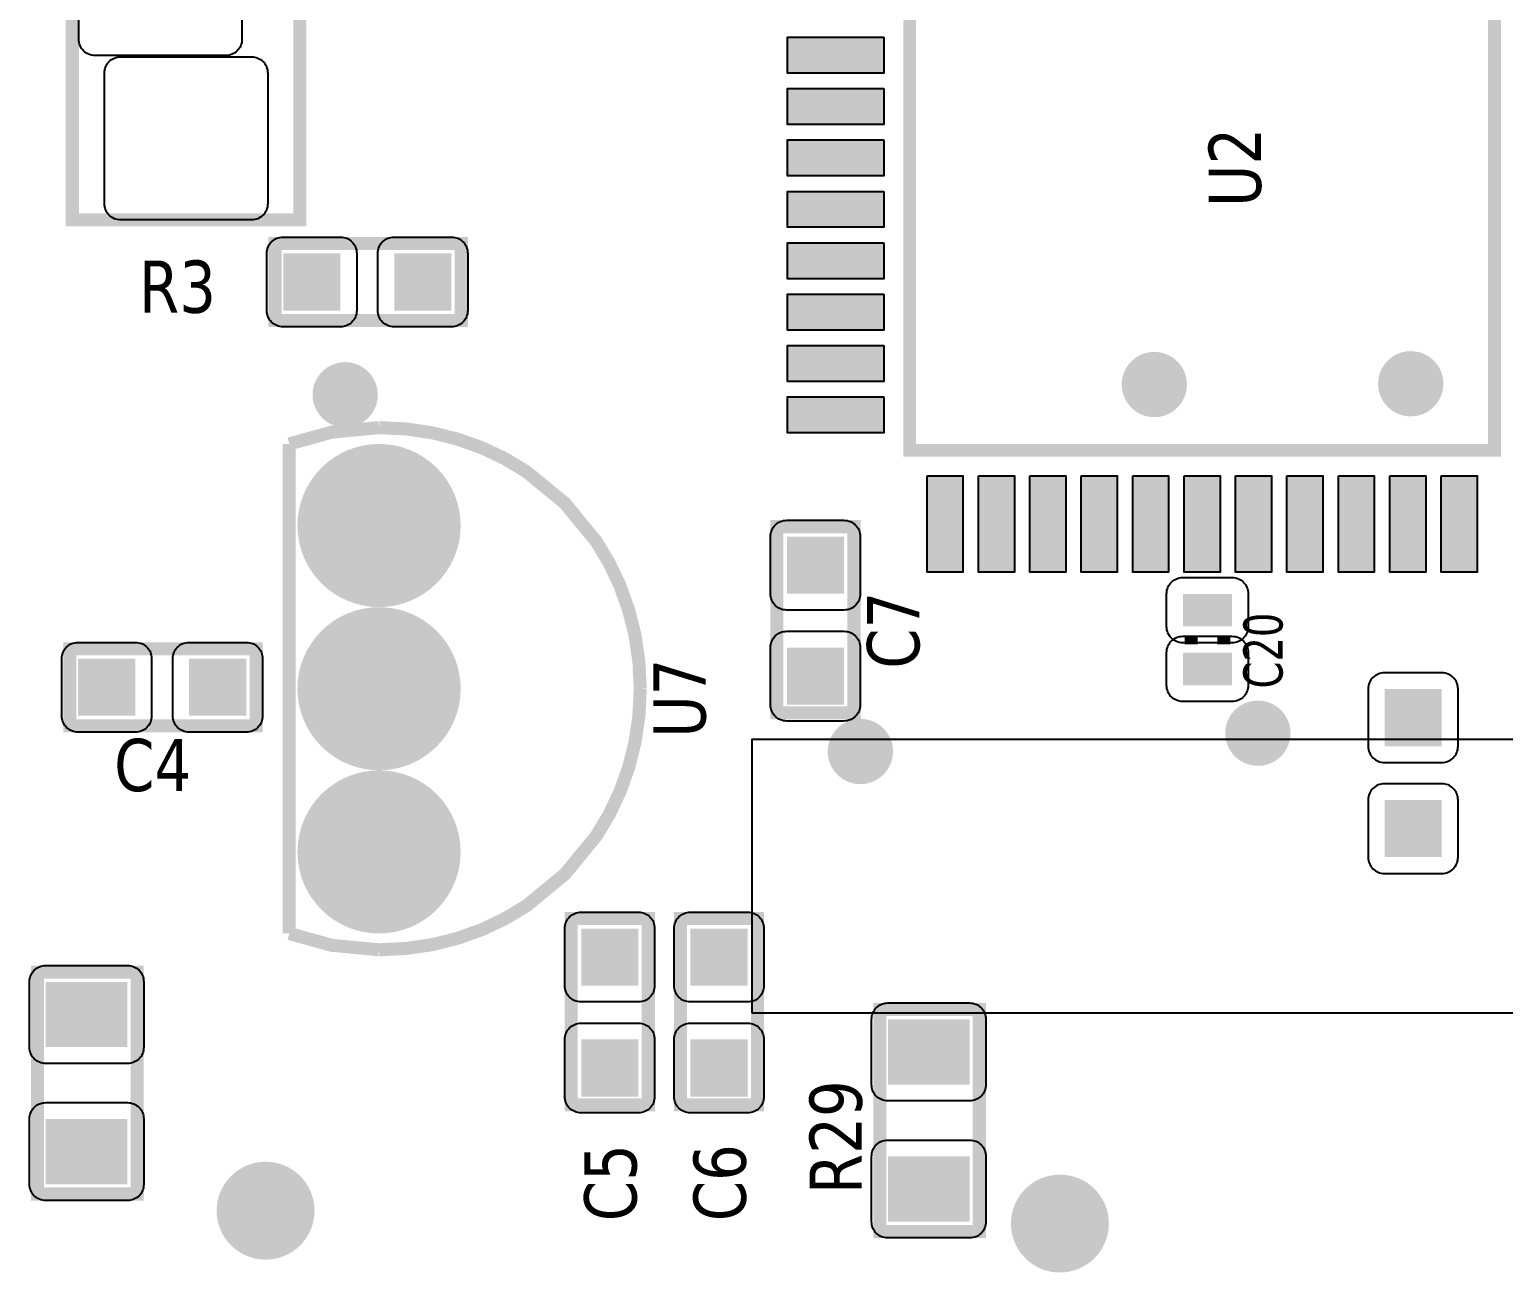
# Model space of a CAD drawing. Header units: millimetres. Extents: x 124 to 302, y 105 to 223.
# Drawn here: x 296.111 to 297.014, y 219.815 to 220.577 of the extents above; entities that cross this region are included whole.
import ezdxf

# ---------------------------------------------------------------- set-up
doc = ezdxf.new("R2010")
doc.units = ezdxf.units.MM
doc.layers.add('DESC', color=250, linetype='Continuous')
doc.styles.get("Standard").update_dxf_attribs({"font": 'tahoma.ttf'})

# ---------------------------------------------------------------- blocks, each defined once
blk = doc.blocks.new('RPAD')
blk.add_trace([(-0.5, -0.5), (-0.5, 0.5), (0.5, -0.5), (0.5, 0.5)])
blk = doc.blocks.new('EPAD')
at = {"const_width": 0.5}
blk.add_lwpolyline([(-0.25, 0, 1), (0.25, 0, 1)], format="xyb", close=True, dxfattribs=at)
blk = doc.blocks.new('PCB_CamaraClimatica')
for points, const_width in [([(147.91829, 112.43909), (148.05766, 112.43909), (148.05766, 112.93909), (147.91829, 112.93909), (147.91829, 112.43909)], 0.008), ([(147.91829, 112.43909), (148.05766, 112.43909), (148.05766, 112.93909), (147.91829, 112.93909), (147.91829, 112.43909)], 0.008), ([(147.91829, 112.43909), (148.05766, 112.43909), (148.05766, 112.93909), (147.91829, 112.93909), (147.91829, 112.43909)], 0.008), ([(148.43125, 112.65621), (148.43125, 112.29794), (148.78952, 112.29794), (148.78952, 112.65621), (148.43125, 112.65621)], 0.00787), ([(148.43125, 112.65621), (148.43125, 112.29794), (148.78952, 112.29794), (148.78952, 112.65621), (148.43125, 112.65621)], 0.00787), ([(148.43125, 112.65621), (148.43125, 112.29794), (148.78952, 112.29794), (148.78952, 112.65621), (148.43125, 112.65621)], 0.00787), ([(148.04243, 112.37747), (148.1566, 112.37747), (148.1566, 112.42472), (148.04243, 112.42472), (148.04243, 112.37747)], 0.008), ([(148.04243, 112.37747), (148.1566, 112.37747), (148.1566, 112.42472), (148.04243, 112.42472), (148.04243, 112.37747)], 0.008), ([(148.04243, 112.37747), (148.1566, 112.37747), (148.1566, 112.42472), (148.04243, 112.42472), (148.04243, 112.37747)], 0.008), ([(148.10619, 112.31181), (148.07719, 112.30906), (148.05119, 112.30181)], 0.008), ([(148.10619, 112.31181), (148.07719, 112.30906), (148.05119, 112.30181)], 0.008), ([(148.10619, 112.31181), (148.07719, 112.30906), (148.05119, 112.30181)], 0.008), ([(148.10619, 112.31181), (148.12281, 112.311), (148.1389, 112.30862), (148.15437, 112.30475), (148.16916, 112.29946), (148.18318, 112.29283), (148.19636, 112.28491), (148.21994, 112.26556), (148.23929, 112.24198), (148.2472, 112.2288), (148.25384, 112.21478), (148.25913, 112.19999), (148.263, 112.18452), (148.26538, 112.16844), (148.26619, 112.15181)], 0.008), ([(148.10619, 112.31181), (148.12281, 112.311), (148.1389, 112.30862), (148.15437, 112.30475), (148.16916, 112.29946), (148.18318, 112.29283), (148.19636, 112.28491), (148.21994, 112.26556), (148.23929, 112.24198), (148.2472, 112.2288), (148.25384, 112.21478), (148.25913, 112.19999), (148.263, 112.18452), (148.26538, 112.16844), (148.26619, 112.15181)], 0.008), ([(148.10619, 112.31181), (148.12281, 112.311), (148.1389, 112.30862), (148.15437, 112.30475), (148.16916, 112.29946), (148.18318, 112.29283), (148.19636, 112.28491), (148.21994, 112.26556), (148.23929, 112.24198), (148.2472, 112.2288), (148.25384, 112.21478), (148.25913, 112.19999), (148.263, 112.18452), (148.26538, 112.16844), (148.26619, 112.15181)], 0.008), ([(148.05119, 112.30181), (148.05119, 112.00181)], 0.008), ([(148.05119, 112.30181), (148.05119, 112.00181)], 0.008), ([(148.05119, 112.30181), (148.05119, 112.00181)], 0.008), ([(148.34988, 112.13696), (148.39713, 112.13696), (148.39713, 112.25113), (148.34988, 112.25113), (148.34988, 112.13696)], 0.008), ([(148.34988, 112.13696), (148.39713, 112.13696), (148.39713, 112.25113), (148.34988, 112.25113), (148.34988, 112.13696)], 0.008), ([(148.34988, 112.13696), (148.39713, 112.13696), (148.39713, 112.25113), (148.34988, 112.25113), (148.34988, 112.13696)], 0.008), ([(148.60366, 112.18395), (148.60366, 112.17895)], 0.008), ([(148.60366, 112.18395), (148.60366, 112.17895)], 0.008), ([(148.60366, 112.18395), (148.60366, 112.17895)], 0.008), ([(148.62366, 112.18395), (148.62366, 112.17895)], 0.008), ([(148.62366, 112.18395), (148.62366, 112.17895)], 0.008), ([(148.62366, 112.18395), (148.62366, 112.17895)], 0.008), ([(147.91681, 112.12909), (148.03099, 112.12909), (148.03099, 112.17633), (147.91681, 112.17633), (147.91681, 112.12909)], 0.008), ([(147.91681, 112.12909), (148.03099, 112.12909), (148.03099, 112.17633), (147.91681, 112.17633), (147.91681, 112.12909)], 0.008), ([(147.91681, 112.12909), (148.03099, 112.12909), (148.03099, 112.17633), (147.91681, 112.17633), (147.91681, 112.12909)], 0.008), ([(148.10619, 111.99181), (148.12281, 111.99262), (148.1389, 111.99499), (148.15437, 111.99886), (148.16916, 112.00415), (148.18318, 112.01079), (148.19636, 112.0187), (148.21994, 112.03806), (148.23929, 112.06163), (148.2472, 112.07482), (148.25384, 112.08884), (148.25913, 112.10362), (148.263, 112.11909), (148.26538, 112.13518), (148.26619, 112.15181)], 0.008), ([(148.10619, 111.99181), (148.12281, 111.99262), (148.1389, 111.99499), (148.15437, 111.99886), (148.16916, 112.00415), (148.18318, 112.01079), (148.19636, 112.0187), (148.21994, 112.03806), (148.23929, 112.06163), (148.2472, 112.07482), (148.25384, 112.08884), (148.25913, 112.10362), (148.263, 112.11909), (148.26538, 112.13518), (148.26619, 112.15181)], 0.008), ([(148.10619, 111.99181), (148.12281, 111.99262), (148.1389, 111.99499), (148.15437, 111.99886), (148.16916, 112.00415), (148.18318, 112.01079), (148.19636, 112.0187), (148.21994, 112.03806), (148.23929, 112.06163), (148.2472, 112.07482), (148.25384, 112.08884), (148.25913, 112.10362), (148.263, 112.11909), (148.26538, 112.13518), (148.26619, 112.15181)], 0.008), ([(148.2239, 111.8968), (148.27114, 111.8968), (148.27114, 112.01098), (148.2239, 112.01098), (148.2239, 111.8968)], 0.008), ([(148.2239, 111.8968), (148.27114, 111.8968), (148.27114, 112.01098), (148.2239, 112.01098), (148.2239, 111.8968)], 0.008), ([(148.2239, 111.8968), (148.27114, 111.8968), (148.27114, 112.01098), (148.2239, 112.01098), (148.2239, 111.8968)], 0.008), ([(148.29083, 111.8968), (148.33807, 111.8968), (148.33807, 112.01098), (148.29083, 112.01098), (148.29083, 111.8968)], 0.008), ([(148.29083, 111.8968), (148.33807, 111.8968), (148.33807, 112.01098), (148.29083, 112.01098), (148.29083, 111.8968)], 0.008), ([(148.29083, 111.8968), (148.33807, 111.8968), (148.33807, 112.01098), (148.29083, 112.01098), (148.29083, 111.8968)], 0.008), ([(148.10619, 111.99181), (148.07719, 111.99456), (148.05119, 112.00181)], 0.008), ([(148.10619, 111.99181), (148.07719, 111.99456), (148.05119, 112.00181)], 0.008), ([(148.10619, 111.99181), (148.07719, 111.99456), (148.05119, 112.00181)], 0.008), ([(147.89704, 111.84215), (147.95804, 111.84215), (147.95804, 111.97815), (147.89704, 111.97815), (147.89704, 111.84215)], 0.008), ([(147.89704, 111.84215), (147.95804, 111.84215), (147.95804, 111.97815), (147.89704, 111.97815), (147.89704, 111.84215)], 0.008), ([(147.89704, 111.84215), (147.95804, 111.84215), (147.95804, 111.97815), (147.89704, 111.97815), (147.89704, 111.84215)], 0.008), ([(148.41291, 111.81921), (148.47391, 111.81921), (148.47391, 111.95521), (148.41291, 111.95521), (148.41291, 111.81921)], 0.008), ([(148.41291, 111.81921), (148.47391, 111.81921), (148.47391, 111.95521), (148.41291, 111.95521), (148.41291, 111.81921)], 0.008), ([(148.41291, 111.81921), (148.47391, 111.81921), (148.47391, 111.95521), (148.41291, 111.95521), (148.41291, 111.81921)], 0.008)]:
    blk.add_lwpolyline(points, dxfattribs=dict(const_width=const_width))
for points in [[(148.02223, 112.62988), (148.02223, 112.54988), (148.02218, 112.54884), (148.02203, 112.54784), (148.02179, 112.54687), (148.02146, 112.54595), (148.02104, 112.54507), (148.02055, 112.54425), (148.01998, 112.54348), (148.01934, 112.54277), (148.01863, 112.54213), (148.01787, 112.54156), (148.01704, 112.54107), (148.01617, 112.54065), (148.01524, 112.54032), (148.01427, 112.54008), (148.01327, 112.53993), (148.01223, 112.53988), (147.93223, 112.53988), (147.93119, 112.53993), (147.93019, 112.54008), (147.92922, 112.54032), (147.92829, 112.54065), (147.92742, 112.54107), (147.92659, 112.54156), (147.92583, 112.54213), (147.92512, 112.54277), (147.92448, 112.54348), (147.92391, 112.54425), (147.92342, 112.54507), (147.923, 112.54595), (147.92267, 112.54687), (147.92243, 112.54784), (147.92228, 112.54884), (147.92223, 112.54988), (147.92223, 112.62988)], [(148.3345, 111.95325), (148.98022, 111.95325), (148.98022, 112.12064), (148.3345, 112.12064), (148.3345, 111.95325)]]:
    blk.add_lwpolyline(points)
for points in [[(148.41548, 112.55107), (148.41548, 112.52907), (148.35648, 112.52907), (148.35648, 112.55107), (148.41548, 112.55107)], [(148.03798, 112.52909), (148.03798, 112.44909), (148.03793, 112.44806), (148.03778, 112.44705), (148.03754, 112.44608), (148.03721, 112.44516), (148.03679, 112.44428), (148.0363, 112.44346), (148.03573, 112.44269), (148.03509, 112.44198), (148.03438, 112.44134), (148.03361, 112.44078), (148.03279, 112.44028), (148.03191, 112.43987), (148.03099, 112.43954), (148.03002, 112.43929), (148.02902, 112.43914), (148.02798, 112.43909), (147.94798, 112.43909), (147.94694, 112.43914), (147.94593, 112.43929), (147.94497, 112.43954), (147.94404, 112.43987), (147.94317, 112.44028), (147.94234, 112.44078), (147.94157, 112.44134), (147.94087, 112.44198), (147.94023, 112.44269), (147.93966, 112.44346), (147.93916, 112.44428), (147.93875, 112.44516), (147.93842, 112.44608), (147.93818, 112.44705), (147.93803, 112.44806), (147.93798, 112.44909), (147.93798, 112.52909), (147.93803, 112.53013), (147.93818, 112.53114), (147.93842, 112.53211), (147.93875, 112.53303), (147.93916, 112.53391), (147.93966, 112.53473), (147.94023, 112.5355), (147.94087, 112.5362), (147.94157, 112.53684), (147.94234, 112.53741), (147.94317, 112.53791), (147.94404, 112.53832), (147.94497, 112.53865), (147.94593, 112.5389), (147.94694, 112.53904), (147.94798, 112.53909), (148.02798, 112.53909), (148.02902, 112.53904), (148.03002, 112.5389), (148.03099, 112.53865), (148.03191, 112.53832), (148.03279, 112.53791), (148.03361, 112.53741), (148.03438, 112.53684), (148.03509, 112.5362), (148.03573, 112.5355), (148.0363, 112.53473), (148.03679, 112.53391), (148.03721, 112.53303), (148.03754, 112.53211), (148.03778, 112.53114), (148.03793, 112.53013), (148.03798, 112.52909)], [(148.41548, 112.51957), (148.41548, 112.49757), (148.35648, 112.49757), (148.35648, 112.51957), (148.41548, 112.51957)], [(148.41548, 112.48808), (148.41548, 112.46608), (148.35648, 112.46608), (148.35648, 112.48808), (148.41548, 112.48808)], [(148.41548, 112.45658), (148.41548, 112.43458), (148.35648, 112.43458), (148.35648, 112.45658), (148.41548, 112.45658)], [(148.08248, 112.37359), (148.04748, 112.37359), (148.04644, 112.37364), (148.04543, 112.37379), (148.04447, 112.37404), (148.04354, 112.37437), (148.04267, 112.37478), (148.04184, 112.37528), (148.04107, 112.37584), (148.04037, 112.37648), (148.03973, 112.37719), (148.03916, 112.37796), (148.03866, 112.37878), (148.03825, 112.37966), (148.03792, 112.38058), (148.03768, 112.38155), (148.03753, 112.38256), (148.03748, 112.38359), (148.03748, 112.41859), (148.03753, 112.41963), (148.03768, 112.42064), (148.03792, 112.42161), (148.03825, 112.42253), (148.03866, 112.42341), (148.03916, 112.42423), (148.03973, 112.425), (148.04037, 112.4257), (148.04107, 112.42634), (148.04184, 112.42691), (148.04267, 112.42741), (148.04354, 112.42782), (148.04447, 112.42815), (148.04543, 112.4284), (148.04644, 112.42854), (148.04748, 112.42859), (148.08248, 112.42859), (148.08352, 112.42854), (148.08452, 112.4284), (148.08549, 112.42815), (148.08641, 112.42782), (148.08729, 112.42741), (148.08811, 112.42691), (148.08888, 112.42634), (148.08959, 112.4257), (148.09023, 112.425), (148.0908, 112.42423), (148.09129, 112.42341), (148.09171, 112.42253), (148.09204, 112.42161), (148.09228, 112.42064), (148.09243, 112.41963), (148.09248, 112.41859), (148.09248, 112.38359), (148.09243, 112.38256), (148.09228, 112.38155), (148.09204, 112.38058), (148.09171, 112.37966), (148.09129, 112.37878), (148.0908, 112.37796), (148.09023, 112.37719), (148.08959, 112.37648), (148.08888, 112.37584), (148.08811, 112.37528), (148.08729, 112.37478), (148.08641, 112.37437), (148.08549, 112.37404), (148.08452, 112.37379), (148.08352, 112.37364), (148.08248, 112.37359)], [(148.15048, 112.37359), (148.11548, 112.37359), (148.11444, 112.37364), (148.11343, 112.37379), (148.11247, 112.37404), (148.11154, 112.37437), (148.11067, 112.37478), (148.10984, 112.37528), (148.10907, 112.37584), (148.10837, 112.37648), (148.10773, 112.37719), (148.10716, 112.37796), (148.10666, 112.37878), (148.10625, 112.37966), (148.10592, 112.38058), (148.10568, 112.38155), (148.10553, 112.38256), (148.10548, 112.38359), (148.10548, 112.41859), (148.10553, 112.41963), (148.10568, 112.42064), (148.10592, 112.42161), (148.10625, 112.42253), (148.10666, 112.42341), (148.10716, 112.42423), (148.10773, 112.425), (148.10837, 112.4257), (148.10907, 112.42634), (148.10984, 112.42691), (148.11067, 112.42741), (148.11154, 112.42782), (148.11247, 112.42815), (148.11343, 112.4284), (148.11444, 112.42854), (148.11548, 112.42859), (148.15048, 112.42859), (148.15152, 112.42854), (148.15252, 112.4284), (148.15349, 112.42815), (148.15441, 112.42782), (148.15529, 112.42741), (148.15611, 112.42691), (148.15688, 112.42634), (148.15759, 112.4257), (148.15823, 112.425), (148.1588, 112.42423), (148.15929, 112.42341), (148.15971, 112.42253), (148.16004, 112.42161), (148.16028, 112.42064), (148.16043, 112.41963), (148.16048, 112.41859), (148.16048, 112.38359), (148.16043, 112.38256), (148.16028, 112.38155), (148.16004, 112.38058), (148.15971, 112.37966), (148.15929, 112.37878), (148.1588, 112.37796), (148.15823, 112.37719), (148.15759, 112.37648), (148.15688, 112.37584), (148.15611, 112.37528), (148.15529, 112.37478), (148.15441, 112.37437), (148.15349, 112.37404), (148.15252, 112.37379), (148.15152, 112.37364), (148.15048, 112.37359)], [(148.41548, 112.42509), (148.41548, 112.40309), (148.35648, 112.40309), (148.35648, 112.42509), (148.41548, 112.42509)], [(148.41548, 112.39359), (148.41548, 112.37159), (148.35648, 112.37159), (148.35648, 112.39359), (148.41548, 112.39359)], [(148.41548, 112.36209), (148.41548, 112.34009), (148.35648, 112.34009), (148.35648, 112.36209), (148.41548, 112.36209)], [(148.41548, 112.3306), (148.41548, 112.3086), (148.35648, 112.3086), (148.35648, 112.3306), (148.41548, 112.3306)], [(148.44191, 112.28217), (148.46391, 112.28217), (148.46391, 112.22317), (148.44191, 112.22317), (148.44191, 112.28217)], [(148.4734, 112.28217), (148.4954, 112.28217), (148.4954, 112.22317), (148.4734, 112.22317), (148.4734, 112.28217)], [(148.5049, 112.28217), (148.5269, 112.28217), (148.5269, 112.22317), (148.5049, 112.22317), (148.5049, 112.28217)], [(148.5364, 112.28217), (148.5584, 112.28217), (148.5584, 112.22317), (148.5364, 112.22317), (148.5364, 112.28217)], [(148.56789, 112.28217), (148.58989, 112.28217), (148.58989, 112.22317), (148.56789, 112.22317), (148.56789, 112.28217)], [(148.59939, 112.28217), (148.62139, 112.28217), (148.62139, 112.22317), (148.59939, 112.22317), (148.59939, 112.28217)], [(148.63088, 112.28217), (148.65288, 112.28217), (148.65288, 112.22317), (148.63088, 112.22317), (148.63088, 112.28217)], [(148.66238, 112.28217), (148.68438, 112.28217), (148.68438, 112.22317), (148.66238, 112.22317), (148.66238, 112.28217)], [(148.69388, 112.28217), (148.71588, 112.28217), (148.71588, 112.22317), (148.69388, 112.22317), (148.69388, 112.28217)], [(148.72537, 112.28217), (148.74737, 112.28217), (148.74737, 112.22317), (148.72537, 112.22317), (148.72537, 112.28217)], [(148.75687, 112.28217), (148.77887, 112.28217), (148.77887, 112.22317), (148.75687, 112.22317), (148.75687, 112.28217)], [(148.40101, 112.24501), (148.40101, 112.21001), (148.40095, 112.20897), (148.40081, 112.20797), (148.40056, 112.207), (148.40023, 112.20608), (148.39982, 112.2052), (148.39932, 112.20438), (148.39875, 112.20361), (148.39811, 112.2029), (148.39741, 112.20226), (148.39664, 112.20169), (148.39582, 112.2012), (148.39494, 112.20078), (148.39402, 112.20045), (148.39305, 112.20021), (148.39204, 112.20006), (148.39101, 112.20001), (148.35601, 112.20001), (148.35497, 112.20006), (148.35396, 112.20021), (148.35299, 112.20045), (148.35207, 112.20078), (148.35119, 112.2012), (148.35037, 112.20169), (148.3496, 112.20226), (148.3489, 112.2029), (148.34826, 112.20361), (148.34769, 112.20438), (148.34719, 112.2052), (148.34678, 112.20608), (148.34645, 112.207), (148.3462, 112.20797), (148.34606, 112.20897), (148.34601, 112.21001), (148.34601, 112.24501), (148.34606, 112.24605), (148.3462, 112.24706), (148.34645, 112.24802), (148.34678, 112.24895), (148.34719, 112.24982), (148.34769, 112.25065), (148.34826, 112.25142), (148.3489, 112.25212), (148.3496, 112.25276), (148.35037, 112.25333), (148.35119, 112.25383), (148.35207, 112.25424), (148.35299, 112.25457), (148.35396, 112.25481), (148.35497, 112.25496), (148.35601, 112.25501), (148.39101, 112.25501), (148.39204, 112.25496), (148.39305, 112.25481), (148.39402, 112.25457), (148.39494, 112.25424), (148.39582, 112.25383), (148.39664, 112.25333), (148.39741, 112.25276), (148.39811, 112.25212), (148.39875, 112.25142), (148.39932, 112.25065), (148.39982, 112.24982), (148.40023, 112.24895), (148.40056, 112.24802), (148.40081, 112.24706), (148.40095, 112.24605), (148.40101, 112.24501)], [(148.63866, 112.20995), (148.63866, 112.18995), (148.63861, 112.18891), (148.63846, 112.18791), (148.63822, 112.18694), (148.63789, 112.18602), (148.63748, 112.18514), (148.63698, 112.18432), (148.63641, 112.18355), (148.63577, 112.18284), (148.63507, 112.1822), (148.6343, 112.18163), (148.63347, 112.18114), (148.6326, 112.18072), (148.63167, 112.18039), (148.63071, 112.18015), (148.6297, 112.18), (148.62866, 112.17995), (148.59866, 112.17995), (148.59762, 112.18), (148.59662, 112.18015), (148.59565, 112.18039), (148.59473, 112.18072), (148.59385, 112.18114), (148.59303, 112.18163), (148.59226, 112.1822), (148.59155, 112.18284), (148.59091, 112.18355), (148.59034, 112.18432), (148.58985, 112.18514), (148.58943, 112.18602), (148.5891, 112.18694), (148.58886, 112.18791), (148.58871, 112.18891), (148.58866, 112.18995), (148.58866, 112.20995), (148.58871, 112.21099), (148.58886, 112.212), (148.5891, 112.21296), (148.58943, 112.21389), (148.58985, 112.21476), (148.59034, 112.21559), (148.59091, 112.21636), (148.59155, 112.21706), (148.59226, 112.2177), (148.59303, 112.21827), (148.59385, 112.21877), (148.59473, 112.21918), (148.59565, 112.21951), (148.59662, 112.21975), (148.59762, 112.2199), (148.59866, 112.21995), (148.62866, 112.21995), (148.6297, 112.2199), (148.63071, 112.21975), (148.63167, 112.21951), (148.6326, 112.21918), (148.63347, 112.21877), (148.6343, 112.21827), (148.63507, 112.2177), (148.63577, 112.21706), (148.63641, 112.21636), (148.63698, 112.21559), (148.63748, 112.21476), (148.63789, 112.21389), (148.63822, 112.21296), (148.63846, 112.212), (148.63861, 112.21099), (148.63866, 112.20995)], [(147.95686, 112.12521), (147.92186, 112.12521), (147.92082, 112.12526), (147.91982, 112.12541), (147.91885, 112.12565), (147.91793, 112.12598), (147.91705, 112.12639), (147.91623, 112.12689), (147.91546, 112.12746), (147.91475, 112.1281), (147.91411, 112.12881), (147.91354, 112.12957), (147.91305, 112.1304), (147.91264, 112.13127), (147.9123, 112.1322), (147.91206, 112.13316), (147.91191, 112.13417), (147.91186, 112.13521), (147.91186, 112.17021), (147.91191, 112.17125), (147.91206, 112.17225), (147.9123, 112.17322), (147.91264, 112.17414), (147.91305, 112.17502), (147.91354, 112.17584), (147.91411, 112.17661), (147.91475, 112.17732), (147.91546, 112.17796), (147.91623, 112.17853), (147.91705, 112.17902), (147.91793, 112.17944), (147.91885, 112.17977), (147.91982, 112.18001), (147.92082, 112.18016), (147.92186, 112.18021), (147.95686, 112.18021), (147.9579, 112.18016), (147.95891, 112.18001), (147.95987, 112.17977), (147.9608, 112.17944), (147.96168, 112.17902), (147.9625, 112.17853), (147.96327, 112.17796), (147.96397, 112.17732), (147.96461, 112.17661), (147.96518, 112.17584), (147.96568, 112.17502), (147.96609, 112.17414), (147.96642, 112.17322), (147.96666, 112.17225), (147.96681, 112.17125), (147.96686, 112.17021), (147.96686, 112.13521), (147.96681, 112.13417), (147.96666, 112.13316), (147.96642, 112.1322), (147.96609, 112.13127), (147.96568, 112.1304), (147.96518, 112.12957), (147.96461, 112.12881), (147.96397, 112.1281), (147.96327, 112.12746), (147.9625, 112.12689), (147.96168, 112.12639), (147.9608, 112.12598), (147.95987, 112.12565), (147.95891, 112.12541), (147.9579, 112.12526), (147.95686, 112.12521)], [(148.02486, 112.12521), (147.98986, 112.12521), (147.98882, 112.12526), (147.98782, 112.12541), (147.98685, 112.12565), (147.98593, 112.12598), (147.98505, 112.12639), (147.98423, 112.12689), (147.98346, 112.12746), (147.98275, 112.1281), (147.98211, 112.12881), (147.98154, 112.12957), (147.98105, 112.1304), (147.98064, 112.13127), (147.9803, 112.1322), (147.98006, 112.13316), (147.97991, 112.13417), (147.97986, 112.13521), (147.97986, 112.17021), (147.97991, 112.17125), (147.98006, 112.17225), (147.9803, 112.17322), (147.98064, 112.17414), (147.98105, 112.17502), (147.98154, 112.17584), (147.98211, 112.17661), (147.98275, 112.17732), (147.98346, 112.17796), (147.98423, 112.17853), (147.98505, 112.17902), (147.98593, 112.17944), (147.98685, 112.17977), (147.98782, 112.18001), (147.98882, 112.18016), (147.98986, 112.18021), (148.02486, 112.18021), (148.0259, 112.18016), (148.02691, 112.18001), (148.02787, 112.17977), (148.0288, 112.17944), (148.02968, 112.17902), (148.0305, 112.17853), (148.03127, 112.17796), (148.03197, 112.17732), (148.03261, 112.17661), (148.03318, 112.17584), (148.03368, 112.17502), (148.03409, 112.17414), (148.03442, 112.17322), (148.03466, 112.17225), (148.03481, 112.17125), (148.03486, 112.17021), (148.03486, 112.13521), (148.03481, 112.13417), (148.03466, 112.13316), (148.03442, 112.1322), (148.03409, 112.13127), (148.03368, 112.1304), (148.03318, 112.12957), (148.03261, 112.12881), (148.03197, 112.1281), (148.03127, 112.12746), (148.0305, 112.12689), (148.02968, 112.12639), (148.0288, 112.12598), (148.02787, 112.12565), (148.02691, 112.12541), (148.0259, 112.12526), (148.02486, 112.12521)], [(148.40101, 112.17701), (148.40101, 112.14201), (148.40095, 112.14097), (148.40081, 112.13997), (148.40056, 112.139), (148.40023, 112.13808), (148.39982, 112.1372), (148.39932, 112.13638), (148.39875, 112.13561), (148.39811, 112.1349), (148.39741, 112.13426), (148.39664, 112.13369), (148.39582, 112.1332), (148.39494, 112.13278), (148.39402, 112.13245), (148.39305, 112.13221), (148.39204, 112.13206), (148.39101, 112.13201), (148.35601, 112.13201), (148.35497, 112.13206), (148.35396, 112.13221), (148.35299, 112.13245), (148.35207, 112.13278), (148.35119, 112.1332), (148.35037, 112.13369), (148.3496, 112.13426), (148.3489, 112.1349), (148.34826, 112.13561), (148.34769, 112.13638), (148.34719, 112.1372), (148.34678, 112.13808), (148.34645, 112.139), (148.3462, 112.13997), (148.34606, 112.14097), (148.34601, 112.14201), (148.34601, 112.17701), (148.34606, 112.17805), (148.3462, 112.17906), (148.34645, 112.18002), (148.34678, 112.18095), (148.34719, 112.18182), (148.34769, 112.18265), (148.34826, 112.18342), (148.3489, 112.18412), (148.3496, 112.18476), (148.35037, 112.18533), (148.35119, 112.18583), (148.35207, 112.18624), (148.35299, 112.18657), (148.35396, 112.18681), (148.35497, 112.18696), (148.35601, 112.18701), (148.39101, 112.18701), (148.39204, 112.18696), (148.39305, 112.18681), (148.39402, 112.18657), (148.39494, 112.18624), (148.39582, 112.18583), (148.39664, 112.18533), (148.39741, 112.18476), (148.39811, 112.18412), (148.39875, 112.18342), (148.39932, 112.18265), (148.39982, 112.18182), (148.40023, 112.18095), (148.40056, 112.18002), (148.40081, 112.17906), (148.40095, 112.17805), (148.40101, 112.17701)], [(148.63866, 112.17395), (148.63866, 112.15395), (148.63861, 112.15291), (148.63846, 112.15191), (148.63822, 112.15094), (148.63789, 112.15002), (148.63748, 112.14914), (148.63698, 112.14832), (148.63641, 112.14755), (148.63577, 112.14684), (148.63507, 112.1462), (148.6343, 112.14563), (148.63347, 112.14514), (148.6326, 112.14472), (148.63167, 112.14439), (148.63071, 112.14415), (148.6297, 112.144), (148.62866, 112.14395), (148.59866, 112.14395), (148.59762, 112.144), (148.59662, 112.14415), (148.59565, 112.14439), (148.59473, 112.14472), (148.59385, 112.14514), (148.59303, 112.14563), (148.59226, 112.1462), (148.59155, 112.14684), (148.59091, 112.14755), (148.59034, 112.14832), (148.58985, 112.14914), (148.58943, 112.15002), (148.5891, 112.15094), (148.58886, 112.15191), (148.58871, 112.15291), (148.58866, 112.15395), (148.58866, 112.17395), (148.58871, 112.17499), (148.58886, 112.176), (148.5891, 112.17696), (148.58943, 112.17789), (148.58985, 112.17876), (148.59034, 112.17959), (148.59091, 112.18036), (148.59155, 112.18106), (148.59226, 112.1817), (148.59303, 112.18227), (148.59385, 112.18277), (148.59473, 112.18318), (148.59565, 112.18351), (148.59662, 112.18375), (148.59762, 112.1839), (148.59866, 112.18395), (148.62866, 112.18395), (148.6297, 112.1839), (148.63071, 112.18375), (148.63167, 112.18351), (148.6326, 112.18318), (148.63347, 112.18277), (148.6343, 112.18227), (148.63507, 112.1817), (148.63577, 112.18106), (148.63641, 112.18036), (148.63698, 112.17959), (148.63748, 112.17876), (148.63789, 112.17789), (148.63822, 112.17696), (148.63846, 112.176), (148.63861, 112.17499), (148.63866, 112.17395)], [(148.71215, 112.15159), (148.71215, 112.11659), (148.7122, 112.11556), (148.71235, 112.11455), (148.71259, 112.11358), (148.71292, 112.11266), (148.71333, 112.11178), (148.71383, 112.11096), (148.7144, 112.11019), (148.71504, 112.10948), (148.71574, 112.10884), (148.71651, 112.10828), (148.71734, 112.10778), (148.71821, 112.10737), (148.71914, 112.10704), (148.7201, 112.10679), (148.72111, 112.10664), (148.72215, 112.10659), (148.75715, 112.10659), (148.75819, 112.10664), (148.75919, 112.10679), (148.76016, 112.10704), (148.76108, 112.10737), (148.76196, 112.10778), (148.76278, 112.10828), (148.76355, 112.10884), (148.76426, 112.10948), (148.7649, 112.11019), (148.76547, 112.11096), (148.76596, 112.11178), (148.76638, 112.11266), (148.76671, 112.11358), (148.76695, 112.11455), (148.7671, 112.11556), (148.76715, 112.11659), (148.76715, 112.15159), (148.7671, 112.15263), (148.76695, 112.15364), (148.76671, 112.15461), (148.76638, 112.15553), (148.76596, 112.15641), (148.76547, 112.15723), (148.7649, 112.158), (148.76426, 112.1587), (148.76355, 112.15934), (148.76278, 112.15991), (148.76196, 112.16041), (148.76108, 112.16082), (148.76016, 112.16115), (148.75919, 112.1614), (148.75819, 112.16154), (148.75715, 112.16159), (148.72215, 112.16159), (148.72111, 112.16154), (148.7201, 112.1614), (148.71914, 112.16115), (148.71821, 112.16082), (148.71734, 112.16041), (148.71651, 112.15991), (148.71574, 112.15934), (148.71504, 112.1587), (148.7144, 112.158), (148.71383, 112.15723), (148.71333, 112.15641), (148.71292, 112.15553), (148.71259, 112.15461), (148.71235, 112.15364), (148.7122, 112.15263), (148.71215, 112.15159)], [(148.71215, 112.08359), (148.71215, 112.04859), (148.7122, 112.04756), (148.71235, 112.04655), (148.71259, 112.04558), (148.71292, 112.04466), (148.71333, 112.04378), (148.71383, 112.04296), (148.7144, 112.04219), (148.71504, 112.04148), (148.71574, 112.04084), (148.71651, 112.04028), (148.71734, 112.03978), (148.71821, 112.03937), (148.71914, 112.03904), (148.7201, 112.03879), (148.72111, 112.03864), (148.72215, 112.03859), (148.75715, 112.03859), (148.75819, 112.03864), (148.75919, 112.03879), (148.76016, 112.03904), (148.76108, 112.03937), (148.76196, 112.03978), (148.76278, 112.04028), (148.76355, 112.04084), (148.76426, 112.04148), (148.7649, 112.04219), (148.76547, 112.04296), (148.76596, 112.04378), (148.76638, 112.04466), (148.76671, 112.04558), (148.76695, 112.04655), (148.7671, 112.04756), (148.76715, 112.04859), (148.76715, 112.08359), (148.7671, 112.08463), (148.76695, 112.08564), (148.76671, 112.08661), (148.76638, 112.08753), (148.76596, 112.08841), (148.76547, 112.08923), (148.7649, 112.09), (148.76426, 112.0907), (148.76355, 112.09134), (148.76278, 112.09191), (148.76196, 112.09241), (148.76108, 112.09282), (148.76016, 112.09315), (148.75919, 112.0934), (148.75819, 112.09354), (148.75715, 112.09359), (148.72215, 112.09359), (148.72111, 112.09354), (148.7201, 112.0934), (148.71914, 112.09315), (148.71821, 112.09282), (148.71734, 112.09241), (148.71651, 112.09191), (148.71574, 112.09134), (148.71504, 112.0907), (148.7144, 112.09), (148.71383, 112.08923), (148.71333, 112.08841), (148.71292, 112.08753), (148.71259, 112.08661), (148.71235, 112.08564), (148.7122, 112.08463), (148.71215, 112.08359)], [(148.27502, 112.00485), (148.27502, 111.96985), (148.27497, 111.96881), (148.27482, 111.96781), (148.27458, 111.96684), (148.27425, 111.96592), (148.27383, 111.96504), (148.27334, 111.96422), (148.27277, 111.96345), (148.27213, 111.96274), (148.27142, 111.9621), (148.27066, 111.96154), (148.26983, 111.96104), (148.26896, 111.96063), (148.26803, 111.9603), (148.26707, 111.96005), (148.26606, 111.9599), (148.26502, 111.95985), (148.23002, 111.95985), (148.22898, 111.9599), (148.22798, 111.96005), (148.22701, 111.9603), (148.22609, 111.96063), (148.22521, 111.96104), (148.22439, 111.96154), (148.22362, 111.9621), (148.22291, 111.96274), (148.22227, 111.96345), (148.2217, 111.96422), (148.22121, 111.96504), (148.22079, 111.96592), (148.22046, 111.96684), (148.22022, 111.96781), (148.22007, 111.96881), (148.22002, 111.96985), (148.22002, 112.00485), (148.22007, 112.00589), (148.22022, 112.0069), (148.22046, 112.00787), (148.22079, 112.00879), (148.22121, 112.00967), (148.2217, 112.01049), (148.22227, 112.01126), (148.22291, 112.01196), (148.22362, 112.0126), (148.22439, 112.01317), (148.22521, 112.01367), (148.22609, 112.01408), (148.22701, 112.01441), (148.22798, 112.01466), (148.22898, 112.0148), (148.23002, 112.01485), (148.26502, 112.01485), (148.26606, 112.0148), (148.26707, 112.01466), (148.26803, 112.01441), (148.26896, 112.01408), (148.26983, 112.01367), (148.27066, 112.01317), (148.27142, 112.0126), (148.27213, 112.01196), (148.27277, 112.01126), (148.27334, 112.01049), (148.27383, 112.00967), (148.27425, 112.00879), (148.27458, 112.00787), (148.27482, 112.0069), (148.27497, 112.00589), (148.27502, 112.00485)], [(148.34195, 112.00485), (148.34195, 111.96985), (148.3419, 111.96881), (148.34175, 111.96781), (148.34151, 111.96684), (148.34118, 111.96592), (148.34076, 111.96504), (148.34027, 111.96422), (148.3397, 111.96345), (148.33906, 111.96274), (148.33835, 111.9621), (148.33759, 111.96154), (148.33676, 111.96104), (148.33589, 111.96063), (148.33496, 111.9603), (148.33399, 111.96005), (148.33299, 111.9599), (148.33195, 111.95985), (148.29695, 111.95985), (148.29591, 111.9599), (148.29491, 111.96005), (148.29394, 111.9603), (148.29301, 111.96063), (148.29214, 111.96104), (148.29131, 111.96154), (148.29055, 111.9621), (148.28984, 111.96274), (148.2892, 111.96345), (148.28863, 111.96422), (148.28814, 111.96504), (148.28772, 111.96592), (148.28739, 111.96684), (148.28715, 111.96781), (148.287, 111.96881), (148.28695, 111.96985), (148.28695, 112.00485), (148.287, 112.00589), (148.28715, 112.0069), (148.28739, 112.00787), (148.28772, 112.00879), (148.28814, 112.00967), (148.28863, 112.01049), (148.2892, 112.01126), (148.28984, 112.01196), (148.29055, 112.0126), (148.29131, 112.01317), (148.29214, 112.01367), (148.29301, 112.01408), (148.29394, 112.01441), (148.29491, 112.01466), (148.29591, 112.0148), (148.29695, 112.01485), (148.33195, 112.01485), (148.33299, 112.0148), (148.33399, 112.01466), (148.33496, 112.01441), (148.33589, 112.01408), (148.33676, 112.01367), (148.33759, 112.01317), (148.33835, 112.0126), (148.33906, 112.01196), (148.3397, 112.01126), (148.34027, 112.01049), (148.34076, 112.00967), (148.34118, 112.00879), (148.34151, 112.00787), (148.34175, 112.0069), (148.3419, 112.00589), (148.34195, 112.00485)], [(147.89204, 111.93215), (147.89204, 111.97215), (147.89209, 111.97319), (147.89224, 111.97419), (147.89248, 111.97516), (147.89281, 111.97608), (147.89323, 111.97696), (147.89372, 111.97779), (147.89429, 111.97855), (147.89493, 111.97926), (147.89564, 111.9799), (147.8964, 111.98047), (147.89723, 111.98096), (147.89811, 111.98138), (147.89903, 111.98171), (147.9, 111.98195), (147.901, 111.9821), (147.90204, 111.98215), (147.95204, 111.98215), (147.95308, 111.9821), (147.95409, 111.98195), (147.95505, 111.98171), (147.95598, 111.98138), (147.95685, 111.98096), (147.95768, 111.98047), (147.95844, 111.9799), (147.95915, 111.97926), (147.95979, 111.97855), (147.96036, 111.97779), (147.96085, 111.97696), (147.96127, 111.97608), (147.9616, 111.97516), (147.96184, 111.97419), (147.96199, 111.97319), (147.96204, 111.97215), (147.96204, 111.93215), (147.96199, 111.93111), (147.96184, 111.93011), (147.9616, 111.92914), (147.96127, 111.92821), (147.96085, 111.92734), (147.96036, 111.92651), (147.95979, 111.92575), (147.95915, 111.92504), (147.95844, 111.9244), (147.95768, 111.92383), (147.95685, 111.92334), (147.95598, 111.92292), (147.95505, 111.92259), (147.95409, 111.92235), (147.95308, 111.9222), (147.95204, 111.92215), (147.90204, 111.92215), (147.901, 111.9222), (147.9, 111.92235), (147.89903, 111.92259), (147.89811, 111.92292), (147.89723, 111.92334), (147.8964, 111.92383), (147.89564, 111.9244), (147.89493, 111.92504), (147.89429, 111.92575), (147.89372, 111.92651), (147.89323, 111.92734), (147.89281, 111.92821), (147.89248, 111.92914), (147.89224, 111.93011), (147.89209, 111.93111), (147.89204, 111.93215)], [(148.40791, 111.90921), (148.40791, 111.94921), (148.40797, 111.95025), (148.40811, 111.95126), (148.40836, 111.95222), (148.40869, 111.95315), (148.4091, 111.95402), (148.4096, 111.95485), (148.41017, 111.95562), (148.41081, 111.95632), (148.41151, 111.95696), (148.41228, 111.95753), (148.4131, 111.95803), (148.41398, 111.95844), (148.4149, 111.95877), (148.41587, 111.95901), (148.41688, 111.95916), (148.41791, 111.95921), (148.46791, 111.95921), (148.46895, 111.95916), (148.46996, 111.95901), (148.47093, 111.95877), (148.47185, 111.95844), (148.47273, 111.95803), (148.47355, 111.95753), (148.47432, 111.95696), (148.47502, 111.95632), (148.47566, 111.95562), (148.47623, 111.95485), (148.47673, 111.95402), (148.47714, 111.95315), (148.47747, 111.95222), (148.47772, 111.95126), (148.47786, 111.95025), (148.47791, 111.94921), (148.47791, 111.90921), (148.47786, 111.90817), (148.47772, 111.90717), (148.47747, 111.9062), (148.47714, 111.90528), (148.47673, 111.9044), (148.47623, 111.90358), (148.47566, 111.90281), (148.47502, 111.9021), (148.47432, 111.90146), (148.47355, 111.90089), (148.47273, 111.9004), (148.47185, 111.89998), (148.47093, 111.89965), (148.46996, 111.89941), (148.46895, 111.89926), (148.46791, 111.89921), (148.41791, 111.89921), (148.41688, 111.89926), (148.41587, 111.89941), (148.4149, 111.89965), (148.41398, 111.89998), (148.4131, 111.9004), (148.41228, 111.90089), (148.41151, 111.90146), (148.41081, 111.9021), (148.41017, 111.90281), (148.4096, 111.90358), (148.4091, 111.9044), (148.40869, 111.90528), (148.40836, 111.9062), (148.40811, 111.90717), (148.40797, 111.90817), (148.40791, 111.90921)], [(148.27502, 111.93685), (148.27502, 111.90185), (148.27497, 111.90081), (148.27482, 111.89981), (148.27458, 111.89884), (148.27425, 111.89792), (148.27383, 111.89704), (148.27334, 111.89622), (148.27277, 111.89545), (148.27213, 111.89474), (148.27142, 111.8941), (148.27066, 111.89354), (148.26983, 111.89304), (148.26896, 111.89263), (148.26803, 111.8923), (148.26707, 111.89205), (148.26606, 111.8919), (148.26502, 111.89185), (148.23002, 111.89185), (148.22898, 111.8919), (148.22798, 111.89205), (148.22701, 111.8923), (148.22609, 111.89263), (148.22521, 111.89304), (148.22439, 111.89354), (148.22362, 111.8941), (148.22291, 111.89474), (148.22227, 111.89545), (148.2217, 111.89622), (148.22121, 111.89704), (148.22079, 111.89792), (148.22046, 111.89884), (148.22022, 111.89981), (148.22007, 111.90081), (148.22002, 111.90185), (148.22002, 111.93685), (148.22007, 111.93789), (148.22022, 111.9389), (148.22046, 111.93987), (148.22079, 111.94079), (148.22121, 111.94167), (148.2217, 111.94249), (148.22227, 111.94326), (148.22291, 111.94396), (148.22362, 111.9446), (148.22439, 111.94517), (148.22521, 111.94567), (148.22609, 111.94608), (148.22701, 111.94641), (148.22798, 111.94666), (148.22898, 111.9468), (148.23002, 111.94685), (148.26502, 111.94685), (148.26606, 111.9468), (148.26707, 111.94666), (148.26803, 111.94641), (148.26896, 111.94608), (148.26983, 111.94567), (148.27066, 111.94517), (148.27142, 111.9446), (148.27213, 111.94396), (148.27277, 111.94326), (148.27334, 111.94249), (148.27383, 111.94167), (148.27425, 111.94079), (148.27458, 111.93987), (148.27482, 111.9389), (148.27497, 111.93789), (148.27502, 111.93685)], [(148.34195, 111.93685), (148.34195, 111.90185), (148.3419, 111.90081), (148.34175, 111.89981), (148.34151, 111.89884), (148.34118, 111.89792), (148.34076, 111.89704), (148.34027, 111.89622), (148.3397, 111.89545), (148.33906, 111.89474), (148.33835, 111.8941), (148.33759, 111.89354), (148.33676, 111.89304), (148.33589, 111.89263), (148.33496, 111.8923), (148.33399, 111.89205), (148.33299, 111.8919), (148.33195, 111.89185), (148.29695, 111.89185), (148.29591, 111.8919), (148.29491, 111.89205), (148.29394, 111.8923), (148.29301, 111.89263), (148.29214, 111.89304), (148.29131, 111.89354), (148.29055, 111.8941), (148.28984, 111.89474), (148.2892, 111.89545), (148.28863, 111.89622), (148.28814, 111.89704), (148.28772, 111.89792), (148.28739, 111.89884), (148.28715, 111.89981), (148.287, 111.90081), (148.28695, 111.90185), (148.28695, 111.93685), (148.287, 111.93789), (148.28715, 111.9389), (148.28739, 111.93987), (148.28772, 111.94079), (148.28814, 111.94167), (148.28863, 111.94249), (148.2892, 111.94326), (148.28984, 111.94396), (148.29055, 111.9446), (148.29131, 111.94517), (148.29214, 111.94567), (148.29301, 111.94608), (148.29394, 111.94641), (148.29491, 111.94666), (148.29591, 111.9468), (148.29695, 111.94685), (148.33195, 111.94685), (148.33299, 111.9468), (148.33399, 111.94666), (148.33496, 111.94641), (148.33589, 111.94608), (148.33676, 111.94567), (148.33759, 111.94517), (148.33835, 111.9446), (148.33906, 111.94396), (148.3397, 111.94326), (148.34027, 111.94249), (148.34076, 111.94167), (148.34118, 111.94079), (148.34151, 111.93987), (148.34175, 111.9389), (148.3419, 111.93789), (148.34195, 111.93685)], [(147.89204, 111.84815), (147.89204, 111.88815), (147.89209, 111.88919), (147.89224, 111.89019), (147.89248, 111.89116), (147.89281, 111.89208), (147.89323, 111.89296), (147.89372, 111.89379), (147.89429, 111.89455), (147.89493, 111.89526), (147.89564, 111.8959), (147.8964, 111.89647), (147.89723, 111.89696), (147.89811, 111.89738), (147.89903, 111.89771), (147.9, 111.89795), (147.901, 111.8981), (147.90204, 111.89815), (147.95204, 111.89815), (147.95308, 111.8981), (147.95409, 111.89795), (147.95505, 111.89771), (147.95598, 111.89738), (147.95685, 111.89696), (147.95768, 111.89647), (147.95844, 111.8959), (147.95915, 111.89526), (147.95979, 111.89455), (147.96036, 111.89379), (147.96085, 111.89296), (147.96127, 111.89208), (147.9616, 111.89116), (147.96184, 111.89019), (147.96199, 111.88919), (147.96204, 111.88815), (147.96204, 111.84815), (147.96199, 111.84711), (147.96184, 111.84611), (147.9616, 111.84514), (147.96127, 111.84421), (147.96085, 111.84334), (147.96036, 111.84251), (147.95979, 111.84175), (147.95915, 111.84104), (147.95844, 111.8404), (147.95768, 111.83983), (147.95685, 111.83934), (147.95598, 111.83892), (147.95505, 111.83859), (147.95409, 111.83835), (147.95308, 111.8382), (147.95204, 111.83815), (147.90204, 111.83815), (147.901, 111.8382), (147.9, 111.83835), (147.89903, 111.83859), (147.89811, 111.83892), (147.89723, 111.83934), (147.8964, 111.83983), (147.89564, 111.8404), (147.89493, 111.84104), (147.89429, 111.84175), (147.89372, 111.84251), (147.89323, 111.84334), (147.89281, 111.84421), (147.89248, 111.84514), (147.89224, 111.84611), (147.89209, 111.84711), (147.89204, 111.84815)], [(148.40791, 111.82521), (148.40791, 111.86521), (148.40797, 111.86625), (148.40811, 111.86726), (148.40836, 111.86822), (148.40869, 111.86915), (148.4091, 111.87002), (148.4096, 111.87085), (148.41017, 111.87162), (148.41081, 111.87232), (148.41151, 111.87296), (148.41228, 111.87353), (148.4131, 111.87403), (148.41398, 111.87444), (148.4149, 111.87477), (148.41587, 111.87501), (148.41688, 111.87516), (148.41791, 111.87521), (148.46791, 111.87521), (148.46895, 111.87516), (148.46996, 111.87501), (148.47093, 111.87477), (148.47185, 111.87444), (148.47273, 111.87403), (148.47355, 111.87353), (148.47432, 111.87296), (148.47502, 111.87232), (148.47566, 111.87162), (148.47623, 111.87085), (148.47673, 111.87002), (148.47714, 111.86915), (148.47747, 111.86822), (148.47772, 111.86726), (148.47786, 111.86625), (148.47791, 111.86521), (148.47791, 111.82521), (148.47786, 111.82417), (148.47772, 111.82317), (148.47747, 111.8222), (148.47714, 111.82128), (148.47673, 111.8204), (148.47623, 111.81958), (148.47566, 111.81881), (148.47502, 111.8181), (148.47432, 111.81746), (148.47355, 111.81689), (148.47273, 111.8164), (148.47185, 111.81598), (148.47093, 111.81565), (148.46996, 111.81541), (148.46895, 111.81526), (148.46791, 111.81521), (148.41791, 111.81521), (148.41688, 111.81526), (148.41587, 111.81541), (148.4149, 111.81565), (148.41398, 111.81598), (148.4131, 111.8164), (148.41228, 111.81689), (148.41151, 111.81746), (148.41081, 111.8181), (148.41017, 111.81881), (148.4096, 111.81958), (148.4091, 111.8204), (148.40869, 111.82128), (148.40836, 111.8222), (148.40811, 111.82317), (148.40797, 111.82417), (148.40791, 111.82521)]]:
    blk.add_lwpolyline(points, close=True)
for p, xscale, yscale, rotation in [((148.38598, 112.54007), 0.022, 0.059, 270), ((148.38598, 112.50857), 0.022, 0.059, 270), ((148.38598, 112.47708), 0.022, 0.059, 270), ((148.38598, 112.44558), 0.022, 0.059, 270), ((148.38598, 112.41409), 0.022, 0.059, 270), ((148.06498, 112.40109), 0.035, 0.035, 180), ((148.13298, 112.40109), 0.035, 0.035, 180), ((148.38598, 112.38259), 0.022, 0.059, 270), ((148.38598, 112.35109), 0.022, 0.059, 270), ((148.38598, 112.3196), 0.022, 0.059, 270), ((148.37351, 112.22751), 0.035, 0.035, 270), ((148.61366, 112.19995), 0.02, 0.03, 270), ((147.93936, 112.15271), 0.035, 0.035, 180), ((148.00736, 112.15271), 0.035, 0.035, 180), ((148.37351, 112.15951), 0.035, 0.035, 270), ((148.61366, 112.16395), 0.02, 0.03, 270), ((148.73965, 112.13409), 0.035, 0.035, 90), ((148.73965, 112.06609), 0.035, 0.035, 90), ((148.24752, 111.98735), 0.035, 0.035, 270), ((148.31445, 111.98735), 0.035, 0.035, 270), ((147.92704, 111.95215), 0.04, 0.05, 90), ((148.44291, 111.92921), 0.04, 0.05, 90), ((148.24752, 111.91935), 0.035, 0.035, 270), ((148.31445, 111.91935), 0.035, 0.035, 270), ((147.92704, 111.86815), 0.04, 0.05, 90), ((148.44291, 111.84521), 0.04, 0.05, 90)]:
    blk.add_blockref('RPAD', p, dxfattribs=dict(xscale=xscale, yscale=yscale, rotation=rotation))
for name, p, xscale, yscale in [('EPAD', (148.08543, 112.33194), 0.04, 0.04), ('EPAD', (148.58111, 112.33822), 0.04, 0.04), ('EPAD', (148.73819, 112.3387), 0.04, 0.04), ('EPAD', (148.10619, 112.25181), 0.1, 0.1), ('RPAD', (148.45291, 112.25267), 0.022, 0.059), ('RPAD', (148.4844, 112.25267), 0.022, 0.059), ('RPAD', (148.5159, 112.25267), 0.022, 0.059), ('RPAD', (148.5474, 112.25267), 0.022, 0.059), ('RPAD', (148.57889, 112.25267), 0.022, 0.059), ('RPAD', (148.61039, 112.25267), 0.022, 0.059), ('RPAD', (148.64188, 112.25267), 0.022, 0.059), ('RPAD', (148.67338, 112.25267), 0.022, 0.059), ('RPAD', (148.70488, 112.25267), 0.022, 0.059), ('RPAD', (148.73637, 112.25267), 0.022, 0.059), ('RPAD', (148.76787, 112.25267), 0.022, 0.059), ('EPAD', (148.10619, 112.15181), 0.1, 0.1), ('EPAD', (148.64456, 112.12455), 0.04, 0.04), ('EPAD', (148.40106, 112.11334), 0.04, 0.04), ('EPAD', (148.10619, 112.05181), 0.1, 0.1), ('EPAD', (148.03669, 111.83193), 0.06, 0.06), ('EPAD', (148.52328, 111.82404), 0.06, 0.06)]:
    blk.add_blockref(name, p, dxfattribs=dict(xscale=xscale, yscale=yscale))
for s, height, width, p in [('U2', 0.032, 0.9375, (148.64639, 112.44708)), ('U2', 0.032, 0.9375, (148.64639, 112.44708)), ('U2', 0.032, 0.9375, (148.64639, 112.44708)), ('C7', 0.032, 0.9375, (148.43713, 112.16405)), ('C7', 0.032, 0.9375, (148.43713, 112.16405)), ('C7', 0.032, 0.9375, (148.43713, 112.16405)), ('C20', 0.024, 0.833333, (148.65966, 112.15195)), ('C20', 0.024, 0.833333, (148.65966, 112.15195)), ('C20', 0.024, 0.833333, (148.65966, 112.15195)), ('U7', 0.032, 0.9375, (148.30619, 112.12181)), ('U7', 0.032, 0.9375, (148.30619, 112.12181)), ('U7', 0.032, 0.9375, (148.30619, 112.12181)), ('R29', 0.032, 0.9375, (148.40191, 111.84221)), ('R29', 0.032, 0.9375, (148.40191, 111.84221)), ('R29', 0.032, 0.9375, (148.40191, 111.84221)), ('C5', 0.032, 0.9375, (148.2639, 111.82546)), ('C5', 0.032, 0.9375, (148.2639, 111.82546)), ('C5', 0.032, 0.9375, (148.2639, 111.82546)), ('C6', 0.032, 0.9375, (148.33083, 111.82546)), ('C6', 0.032, 0.9375, (148.33083, 111.82546)), ('C6', 0.032, 0.9375, (148.33083, 111.82546))]:
    blk.add_text(s, height=height, rotation=90, dxfattribs=dict(width=width)).set_placement(p)
at = {"width": 0.9375}
for s, p in [('R3', (147.95919, 112.38222)), ('R3', (147.95919, 112.38222)), ('R3', (147.95919, 112.38222)), ('C4', (147.9439, 112.08909)), ('C4', (147.9439, 112.08909)), ('C4', (147.9439, 112.08909))]:
    blk.add_text(s, height=0.032, dxfattribs=at).set_placement(p)

msp = doc.modelspace()

# ---------------------------------------------------------------- block references
at = {"layer": 'DESC'}
msp.add_blockref('PCB_CamaraClimatica', (148.21897, 108.02072), dxfattribs=at)

doc.saveas('drawing.dxf')
